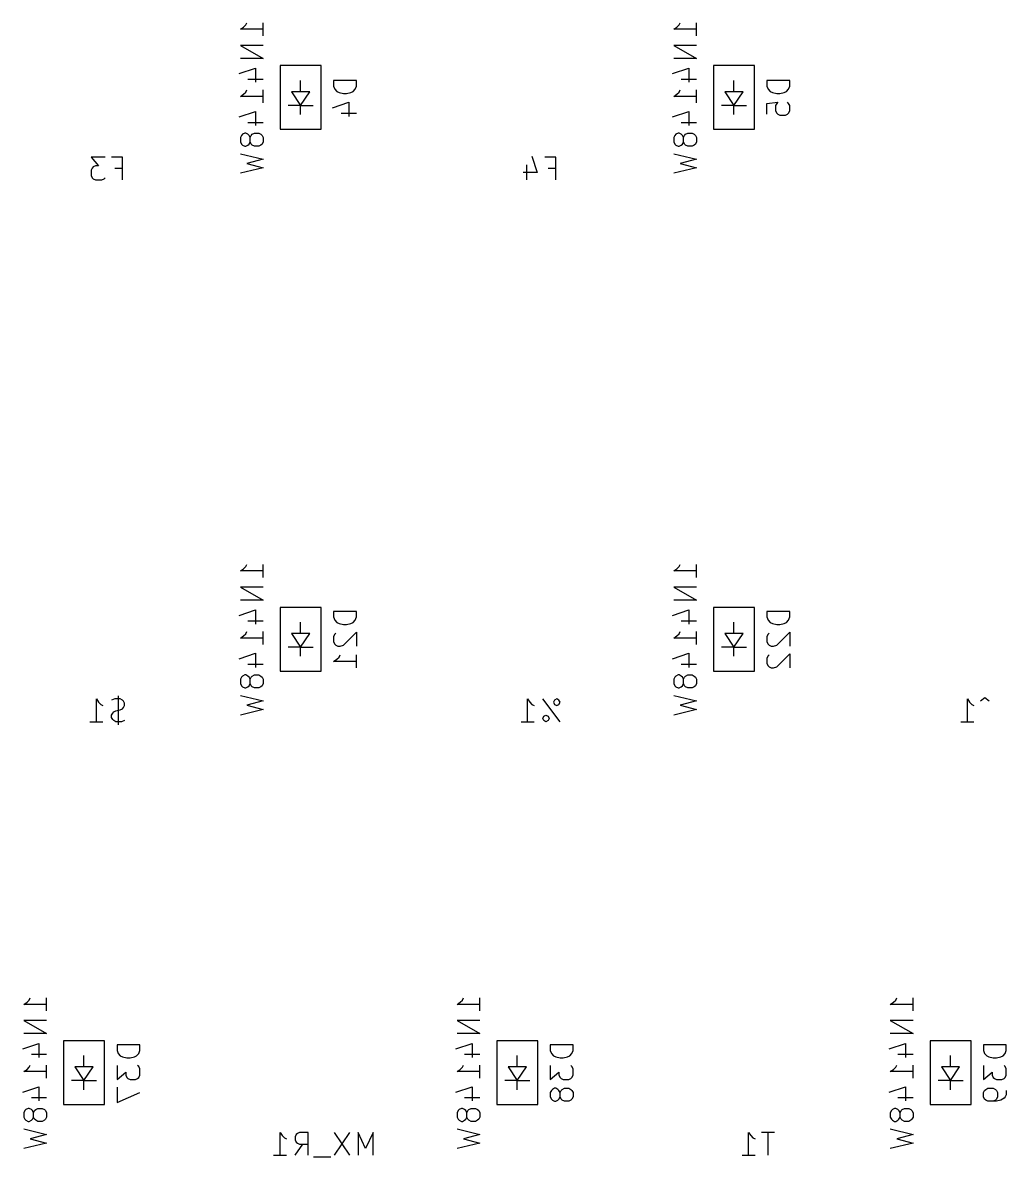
# Model space of a CAD drawing. Extents: x -23 to 352, y -104 to 38.
# Drawn here: x 72.48 to 115.73, y -46.59 to 3.29 of the extents above; entities that cross this region are included whole.
import ezdxf

# ---------------------------------------------------------------- set-up
doc = ezdxf.new("R2010")
doc.units = 0
doc.layers.add('BLACK', color=7, linetype='CONTINUOUS')

msp = doc.modelspace()

# ---------------------------------------------------------------- linework, layer by layer
at = {"layer": 'BLACK', "linetype": 'CONTINUOUS'}
for p, q in [((82.0524, 3), (82.1952, 3.09524)), ((83.0524, 3), (82.0524, 3)), ((82.1952, 3.09524), (82.2905, 3.19048)), ((82.2905, 3.19048), (82.3381, 3.28571)), ((83.0524, 2.71428), (83.0524, 3.28571)), ((101.102, 3), (101.245, 3.09524)), ((102.102, 3), (101.102, 3)), ((101.245, 3.09524), (101.34, 3.19048)), ((101.34, 3.19048), (101.388, 3.28571)), ((102.102, 2.71428), (102.102, 3.28571)), ((83.0524, 2.28571), (82.0524, 2.28571)), ((82.0524, 2.28571), (83.0524, 1.71428)), ((102.102, 2.28571), (101.102, 2.28571)), ((101.102, 2.28571), (102.102, 1.71428)), ((83.0524, 1.71428), (82.0524, 1.71428)), ((102.102, 1.71428), (101.102, 1.71428)), ((82.0048, 1.04762), (82.719, 1.28571)), ((82.719, 1.28571), (82.719, 0.66667)), ((83.8, 1.4), (83.8, -1.4)), ((85.6, 1.4), (83.8, 1.4)), ((85.6, -1.4), (85.6, 1.4)), ((101.055, 1.04762), (101.769, 1.28571)), ((101.769, 1.28571), (101.769, 0.66667)), ((102.85, 1.4), (102.85, -1.4)), ((104.65, 1.4), (102.85, 1.4)), ((104.65, -1.4), (104.65, 1.4)), ((82.3857, 0.80952), (83.0524, 0.80952)), ((84.7, 0.25), (84.7, 0.75)), ((87.1524, 0.73809), (86.1524, 0.73809)), ((86.1524, 0.73809), (86.1524, 0.5)), ((86.1524, 0.5), (86.2, 0.35714)), ((87.1048, 0.35714), (87.1524, 0.5)), ((87.1524, 0.5), (87.1524, 0.73809)), ((101.436, 0.80952), (102.102, 0.80952)), ((103.75, 0.25), (103.75, 0.75)), ((106.202, 0.73809), (105.202, 0.73809)), ((105.202, 0.73809), (105.202, 0.5)), ((105.202, 0.5), (105.25, 0.35714)), ((106.155, 0.35714), (106.202, 0.5)), ((106.202, 0.5), (106.202, 0.73809)), ((82.0524, 0.04762), (82.1952, 0.14286)), ((83.0524, 0.04762), (82.0524, 0.04762)), ((82.1952, 0.14286), (82.2905, 0.2381)), ((82.2905, 0.2381), (82.3381, 0.33333)), ((83.0524, -0.2381), (83.0524, 0.33333)), ((85.1, 0.25), (84.3, 0.25)), ((84.3, 0.25), (84.7, -0.35)), ((84.7, -0.35), (85.1, 0.25)), ((86.2, 0.35714), (86.2952, 0.2619)), ((86.2952, 0.2619), (86.3905, 0.21429)), ((86.3905, 0.21429), (86.581, 0.16667)), ((86.581, 0.16667), (86.7238, 0.16667)), ((86.7238, 0.16667), (86.9143, 0.21429)), ((86.9143, 0.21429), (87.0095, 0.2619)), ((87.0095, 0.2619), (87.1048, 0.35714)), ((101.102, 0.04762), (101.245, 0.14286)), ((102.102, 0.04762), (101.102, 0.04762)), ((101.245, 0.14286), (101.34, 0.2381)), ((101.34, 0.2381), (101.388, 0.33333)), ((102.102, -0.2381), (102.102, 0.33333)), ((104.15, 0.25), (103.35, 0.25)), ((103.35, 0.25), (103.75, -0.35)), ((103.75, -0.35), (104.15, 0.25)), ((105.25, 0.35714), (105.345, 0.2619)), ((105.345, 0.2619), (105.44, 0.21429)), ((105.44, 0.21429), (105.631, 0.16667)), ((105.631, 0.16667), (105.774, 0.16667)), ((105.774, 0.16667), (105.964, 0.21429)), ((105.964, 0.21429), (106.06, 0.2619)), ((106.06, 0.2619), (106.155, 0.35714)), ((84.7, -0.35), (84.15, -0.35)), ((84.7, -0.35), (85.25, -0.35)), ((84.7, -0.75), (84.7, -0.35)), ((86.1048, -0.45238), (86.819, -0.21429)), ((86.819, -0.21429), (86.819, -0.83333)), ((103.75, -0.35), (103.2, -0.35)), ((103.75, -0.35), (104.3, -0.35)), ((103.75, -0.75), (103.75, -0.35)), ((105.202, -0.2619), (105.679, -0.21429)), ((105.202, -0.73809), (105.202, -0.2619)), ((105.631, -0.2619), (105.583, -0.35714)), ((105.583, -0.35714), (105.583, -0.59524)), ((105.679, -0.21429), (105.631, -0.2619)), ((106.155, -0.2619), (106.107, -0.21429)), ((106.202, -0.35714), (106.155, -0.2619)), ((106.202, -0.59524), (106.202, -0.35714)), ((82.0048, -0.85714), (82.719, -0.61905)), ((82.719, -0.61905), (82.719, -1.23809)), ((86.4857, -0.69048), (87.1524, -0.69048)), ((101.055, -0.85714), (101.769, -0.61905)), ((101.769, -0.61905), (101.769, -1.23809)), ((105.583, -0.59524), (105.631, -0.69048)), ((105.631, -0.69048), (105.679, -0.73809)), ((105.679, -0.73809), (105.774, -0.78571)), ((105.774, -0.78571), (106.012, -0.78571)), ((106.012, -0.78571), (106.107, -0.73809)), ((106.107, -0.73809), (106.155, -0.69048)), ((106.155, -0.69048), (106.202, -0.59524)), ((82.3857, -1.09524), (83.0524, -1.09524)), ((83.8, -1.4), (85.6, -1.4)), ((101.436, -1.09524), (102.102, -1.09524)), ((102.85, -1.4), (104.65, -1.4)), ((82.1, -1.66667), (82.0524, -1.7619)), ((82.0524, -1.7619), (82.0524, -1.95238)), ((82.0524, -1.95238), (82.1, -2.04762)), ((82.1476, -1.61905), (82.1, -1.66667)), ((82.2429, -1.57143), (82.1476, -1.61905)), ((82.2905, -1.57143), (82.2429, -1.57143)), ((82.3857, -1.61905), (82.2905, -1.57143)), ((82.4333, -1.66667), (82.3857, -1.61905)), ((82.481, -1.7619), (82.4333, -1.66667)), ((82.4333, -2.04762), (82.481, -1.95238)), ((82.481, -1.7619), (82.5286, -1.66667)), ((82.481, -1.95238), (82.481, -1.7619)), ((82.5286, -2.04762), (82.481, -1.95238)), ((82.5286, -1.66667), (82.5762, -1.61905)), ((82.5762, -1.61905), (82.6714, -1.57143)), ((82.6714, -1.57143), (82.8619, -1.57143)), ((82.8619, -1.57143), (82.9571, -1.61905)), ((82.9571, -1.61905), (83.0048, -1.66667)), ((83.0048, -1.66667), (83.0524, -1.7619)), ((83.0524, -1.95238), (83.0048, -2.04762)), ((83.0524, -1.7619), (83.0524, -1.95238)), ((101.15, -1.66667), (101.102, -1.7619)), ((101.102, -1.7619), (101.102, -1.95238)), ((101.102, -1.95238), (101.15, -2.04762)), ((101.198, -1.61905), (101.15, -1.66667)), ((101.293, -1.57143), (101.198, -1.61905)), ((101.34, -1.57143), (101.293, -1.57143)), ((101.436, -1.61905), (101.34, -1.57143)), ((101.483, -1.66667), (101.436, -1.61905)), ((101.531, -1.7619), (101.483, -1.66667)), ((101.483, -2.04762), (101.531, -1.95238)), ((101.531, -1.7619), (101.579, -1.66667)), ((101.531, -1.95238), (101.531, -1.7619)), ((101.579, -2.04762), (101.531, -1.95238)), ((101.579, -1.66667), (101.626, -1.61905)), ((101.626, -1.61905), (101.721, -1.57143)), ((101.721, -1.57143), (101.912, -1.57143)), ((101.912, -1.57143), (102.007, -1.61905)), ((102.007, -1.61905), (102.055, -1.66667)), ((102.055, -1.66667), (102.102, -1.7619)), ((102.102, -1.95238), (102.055, -2.04762)), ((102.102, -1.7619), (102.102, -1.95238)), ((82.0524, -2.47619), (83.0524, -2.71428)), ((82.1, -2.04762), (82.1476, -2.09524)), ((82.1476, -2.09524), (82.2429, -2.14286)), ((82.2429, -2.14286), (82.2905, -2.14286)), ((82.2905, -2.14286), (82.3857, -2.09524)), ((82.3857, -2.09524), (82.4333, -2.04762)), ((82.5762, -2.09524), (82.5286, -2.04762)), ((82.6714, -2.14286), (82.5762, -2.09524)), ((82.8619, -2.14286), (82.6714, -2.14286)), ((82.9571, -2.09524), (82.8619, -2.14286)), ((83.0048, -2.04762), (82.9571, -2.09524)), ((101.102, -2.47619), (102.102, -2.71428)), ((101.15, -2.04762), (101.198, -2.09524)), ((101.198, -2.09524), (101.293, -2.14286)), ((101.293, -2.14286), (101.34, -2.14286)), ((101.34, -2.14286), (101.436, -2.09524)), ((101.436, -2.09524), (101.483, -2.04762)), ((101.626, -2.09524), (101.579, -2.04762)), ((101.721, -2.14286), (101.626, -2.09524)), ((101.912, -2.14286), (101.721, -2.14286)), ((102.007, -2.09524), (101.912, -2.14286)), ((102.055, -2.04762), (102.007, -2.09524)), ((76.1048, -2.62738), (75.4857, -2.62738)), ((75.4857, -2.62738), (75.819, -3.00833)), ((76.8667, -2.62738), (76.3905, -2.62738)), ((76.8667, -3.62738), (76.8667, -2.62738)), ((83.0524, -2.71428), (82.3381, -2.90476)), ((82.3381, -2.90476), (83.0524, -3.09524)), ((94.631, -2.96071), (94.631, -3.62738)), ((94.869, -2.57976), (95.1071, -3.29405)), ((95.9167, -2.62738), (95.4405, -2.62738)), ((95.9167, -3.62738), (95.9167, -2.62738)), ((102.102, -2.71428), (101.388, -2.90476)), ((101.388, -2.90476), (102.102, -3.09524)), ((75.5333, -3.10357), (75.4857, -3.19881)), ((75.4857, -3.19881), (75.4857, -3.4369)), ((75.4857, -3.4369), (75.5333, -3.53214)), ((75.581, -3.05595), (75.5333, -3.10357)), ((75.6762, -3.00833), (75.581, -3.05595)), ((75.819, -3.00833), (75.6762, -3.00833)), ((76.5333, -3.10357), (76.8667, -3.10357)), ((83.0524, -3.09524), (82.0524, -3.33333)), ((95.1071, -3.29405), (94.4881, -3.29405)), ((95.5833, -3.10357), (95.9167, -3.10357)), ((102.102, -3.09524), (101.102, -3.33333)), ((75.5333, -3.53214), (75.581, -3.57976)), ((75.581, -3.57976), (75.6762, -3.62738)), ((75.6762, -3.62738), (75.9619, -3.62738)), ((75.9619, -3.62738), (76.0571, -3.57976)), ((76.0571, -3.57976), (76.1048, -3.53214)), ((82.0524, -20.8125), (82.1952, -20.7173)), ((83.0524, -20.8125), (82.0524, -20.8125)), ((82.1952, -20.7173), (82.2905, -20.622)), ((82.2905, -20.622), (82.3381, -20.5268)), ((83.0524, -21.0982), (83.0524, -20.5268)), ((101.102, -20.8125), (101.245, -20.7173)), ((102.102, -20.8125), (101.102, -20.8125)), ((101.245, -20.7173), (101.34, -20.622)), ((101.34, -20.622), (101.388, -20.5268)), ((102.102, -21.0982), (102.102, -20.5268)), ((83.0524, -21.5268), (82.0524, -21.5268)), ((82.0524, -21.5268), (83.0524, -22.0982)), ((102.102, -21.5268), (101.102, -21.5268)), ((101.102, -21.5268), (102.102, -22.0982)), ((83.0524, -22.0982), (82.0524, -22.0982)), ((83.8, -22.4125), (83.8, -25.2125)), ((85.6, -22.4125), (83.8, -22.4125)), ((85.6, -25.2125), (85.6, -22.4125)), ((102.102, -22.0982), (101.102, -22.0982)), ((102.85, -22.4125), (102.85, -25.2125)), ((104.65, -22.4125), (102.85, -22.4125)), ((104.65, -25.2125), (104.65, -22.4125)), ((82.0048, -22.7649), (82.719, -22.5268)), ((82.719, -22.5268), (82.719, -23.1458)), ((87.1524, -22.5982), (86.1524, -22.5982)), ((86.1524, -22.5982), (86.1524, -22.8363)), ((86.1524, -22.8363), (86.2, -22.9792)), ((87.1048, -22.9792), (87.1524, -22.8363)), ((87.1524, -22.8363), (87.1524, -22.5982)), ((101.055, -22.7649), (101.769, -22.5268)), ((101.769, -22.5268), (101.769, -23.1458)), ((106.202, -22.5982), (105.202, -22.5982)), ((105.202, -22.5982), (105.202, -22.8363)), ((105.202, -22.8363), (105.25, -22.9792)), ((106.155, -22.9792), (106.202, -22.8363)), ((106.202, -22.8363), (106.202, -22.5982)), ((82.3857, -23.003), (83.0524, -23.003)), ((84.7, -23.5625), (84.7, -23.0625)), ((86.2, -22.9792), (86.2952, -23.0744)), ((86.2952, -23.0744), (86.3905, -23.122)), ((86.3905, -23.122), (86.581, -23.1696)), ((86.581, -23.1696), (86.7238, -23.1696)), ((86.7238, -23.1696), (86.9143, -23.122)), ((86.9143, -23.122), (87.0095, -23.0744)), ((87.0095, -23.0744), (87.1048, -22.9792)), ((101.436, -23.003), (102.102, -23.003)), ((103.75, -23.5625), (103.75, -23.0625)), ((105.25, -22.9792), (105.345, -23.0744)), ((105.345, -23.0744), (105.44, -23.122)), ((105.44, -23.122), (105.631, -23.1696)), ((105.631, -23.1696), (105.774, -23.1696)), ((105.774, -23.1696), (105.964, -23.122)), ((105.964, -23.122), (106.06, -23.0744)), ((106.06, -23.0744), (106.155, -22.9792)), ((82.0524, -23.7649), (82.1952, -23.6696)), ((83.0524, -23.7649), (82.0524, -23.7649)), ((82.1952, -23.6696), (82.2905, -23.5744)), ((82.2905, -23.5744), (82.3381, -23.4792)), ((83.0524, -24.0506), (83.0524, -23.4792)), ((85.1, -23.5625), (84.3, -23.5625)), ((84.3, -23.5625), (84.7, -24.1625)), ((84.7, -24.1625), (85.1, -23.5625)), ((86.2, -23.5982), (86.1524, -23.6935)), ((86.1524, -23.6935), (86.1524, -23.9315)), ((86.1524, -23.9315), (86.2, -24.0268)), ((86.2476, -23.5506), (86.2, -23.5982)), ((86.581, -24.0744), (87.1524, -23.503)), ((87.1524, -23.503), (87.1524, -24.122)), ((101.102, -23.7649), (101.245, -23.6696)), ((102.102, -23.7649), (101.102, -23.7649)), ((101.245, -23.6696), (101.34, -23.5744)), ((101.34, -23.5744), (101.388, -23.4792)), ((102.102, -24.0506), (102.102, -23.4792)), ((103.35, -23.5625), (103.75, -24.1625)), ((104.15, -23.5625), (103.35, -23.5625)), ((103.75, -24.1625), (104.15, -23.5625)), ((105.25, -23.5982), (105.202, -23.6935)), ((105.202, -23.6935), (105.202, -23.9315)), ((105.202, -23.9315), (105.25, -24.0268)), ((105.298, -23.5506), (105.25, -23.5982)), ((105.631, -24.0744), (106.202, -23.503)), ((106.202, -23.503), (106.202, -24.122)), ((82.0048, -24.6696), (82.719, -24.4315)), ((82.719, -24.4315), (82.719, -25.0506)), ((84.7, -24.1625), (84.15, -24.1625)), ((84.7, -24.1625), (85.25, -24.1625)), ((84.7, -24.5625), (84.7, -24.1625)), ((86.2, -24.0268), (86.2476, -24.0744)), ((86.2476, -24.0744), (86.3429, -24.122)), ((86.3429, -24.122), (86.4381, -24.122)), ((86.4381, -24.122), (86.581, -24.0744)), ((101.055, -24.6696), (101.769, -24.4315)), ((101.769, -24.4315), (101.769, -25.0506)), ((103.75, -24.1625), (103.2, -24.1625)), ((103.75, -24.1625), (104.3, -24.1625)), ((103.75, -24.5625), (103.75, -24.1625)), ((105.25, -24.0268), (105.298, -24.0744)), ((105.298, -24.0744), (105.393, -24.122)), ((105.393, -24.122), (105.488, -24.122)), ((105.488, -24.122), (105.631, -24.0744)), ((82.3857, -24.9077), (83.0524, -24.9077)), ((86.1524, -24.7887), (86.2952, -24.6935)), ((87.1524, -24.7887), (86.1524, -24.7887)), ((86.2952, -24.6935), (86.3905, -24.5982)), ((86.3905, -24.5982), (86.4381, -24.503)), ((87.1524, -25.0744), (87.1524, -24.503)), ((101.436, -24.9077), (102.102, -24.9077)), ((105.25, -24.5506), (105.202, -24.6458)), ((105.202, -24.6458), (105.202, -24.8839)), ((105.202, -24.8839), (105.25, -24.9792)), ((105.298, -24.503), (105.25, -24.5506)), ((105.631, -25.0268), (106.202, -24.4554)), ((106.202, -24.4554), (106.202, -25.0744)), ((82.1476, -25.4315), (82.1, -25.4792)), ((82.2429, -25.3839), (82.1476, -25.4315)), ((82.2905, -25.3839), (82.2429, -25.3839)), ((82.3857, -25.4315), (82.2905, -25.3839)), ((82.4333, -25.4792), (82.3857, -25.4315)), ((82.5286, -25.4792), (82.5762, -25.4315)), ((82.5762, -25.4315), (82.6714, -25.3839)), ((82.6714, -25.3839), (82.8619, -25.3839)), ((82.8619, -25.3839), (82.9571, -25.4315)), ((82.9571, -25.4315), (83.0048, -25.4792)), ((83.8, -25.2125), (85.6, -25.2125)), ((101.198, -25.4315), (101.15, -25.4792)), ((101.293, -25.3839), (101.198, -25.4315)), ((101.34, -25.3839), (101.293, -25.3839)), ((101.436, -25.4315), (101.34, -25.3839)), ((101.483, -25.4792), (101.436, -25.4315)), ((101.579, -25.4792), (101.626, -25.4315)), ((101.626, -25.4315), (101.721, -25.3839)), ((101.721, -25.3839), (101.912, -25.3839)), ((101.912, -25.3839), (102.007, -25.4315)), ((102.007, -25.4315), (102.055, -25.4792)), ((102.85, -25.2125), (104.65, -25.2125)), ((105.25, -24.9792), (105.298, -25.0268)), ((105.298, -25.0268), (105.393, -25.0744)), ((105.393, -25.0744), (105.488, -25.0744)), ((105.488, -25.0744), (105.631, -25.0268)), ((82.1, -25.4792), (82.0524, -25.5744)), ((82.0524, -25.5744), (82.0524, -25.7649)), ((82.0524, -25.7649), (82.1, -25.8601)), ((82.1, -25.8601), (82.1476, -25.9077)), ((82.1476, -25.9077), (82.2429, -25.9554)), ((82.2905, -25.9554), (82.3857, -25.9077)), ((82.3857, -25.9077), (82.4333, -25.8601)), ((82.481, -25.5744), (82.4333, -25.4792)), ((82.4333, -25.8601), (82.481, -25.7649)), ((82.481, -25.5744), (82.5286, -25.4792)), ((82.481, -25.7649), (82.481, -25.5744)), ((82.5286, -25.8601), (82.481, -25.7649)), ((82.5762, -25.9077), (82.5286, -25.8601)), ((82.6714, -25.9554), (82.5762, -25.9077)), ((82.9571, -25.9077), (82.8619, -25.9554)), ((83.0048, -25.8601), (82.9571, -25.9077)), ((83.0048, -25.4792), (83.0524, -25.5744)), ((83.0524, -25.7649), (83.0048, -25.8601)), ((83.0524, -25.5744), (83.0524, -25.7649)), ((101.15, -25.4792), (101.102, -25.5744)), ((101.102, -25.5744), (101.102, -25.7649)), ((101.102, -25.7649), (101.15, -25.8601)), ((101.15, -25.8601), (101.198, -25.9077)), ((101.198, -25.9077), (101.293, -25.9554)), ((101.34, -25.9554), (101.436, -25.9077)), ((101.436, -25.9077), (101.483, -25.8601)), ((101.531, -25.5744), (101.483, -25.4792)), ((101.483, -25.8601), (101.531, -25.7649)), ((101.531, -25.5744), (101.579, -25.4792)), ((101.531, -25.7649), (101.531, -25.5744)), ((101.579, -25.8601), (101.531, -25.7649)), ((101.626, -25.9077), (101.579, -25.8601)), ((101.721, -25.9554), (101.626, -25.9077)), ((102.007, -25.9077), (101.912, -25.9554)), ((102.055, -25.8601), (102.007, -25.9077)), ((102.055, -25.4792), (102.102, -25.5744)), ((102.102, -25.7649), (102.055, -25.8601)), ((102.102, -25.5744), (102.102, -25.7649)), ((76.6762, -26.297), (76.6762, -27.5827)), ((82.0524, -26.2887), (83.0524, -26.5268)), ((82.2429, -25.9554), (82.2905, -25.9554)), ((82.8619, -25.9554), (82.6714, -25.9554)), ((101.102, -26.2887), (102.102, -26.5268)), ((101.293, -25.9554), (101.34, -25.9554)), ((101.912, -25.9554), (101.721, -25.9554)), ((114.776, -26.3923), (114.586, -26.5351)), ((114.967, -26.5351), (114.776, -26.3923)), ((75.7238, -27.4399), (75.7238, -26.4399)), ((75.7238, -26.4399), (75.819, -26.5827)), ((75.819, -26.5827), (75.9143, -26.678)), ((75.9143, -26.678), (76.0095, -26.7256)), ((76.5333, -26.4399), (76.3905, -26.4875)), ((76.7714, -26.4399), (76.5333, -26.4399)), ((76.581, -26.9637), (76.7714, -26.9161)), ((76.8667, -26.4875), (76.7714, -26.4399)), ((76.7714, -26.9161), (76.8667, -26.8685)), ((76.9143, -26.5351), (76.8667, -26.4875)), ((76.8667, -26.8685), (76.9143, -26.8208)), ((76.9619, -26.6304), (76.9143, -26.5351)), ((76.9143, -26.8208), (76.9619, -26.7256)), ((76.9619, -26.7256), (76.9619, -26.6304)), ((83.0524, -26.9077), (82.0524, -27.1458)), ((83.0524, -26.5268), (82.3381, -26.7173)), ((82.3381, -26.7173), (83.0524, -26.9077)), ((94.6786, -27.4399), (94.6786, -26.4399)), ((94.6786, -26.4399), (94.7738, -26.5827)), ((94.7738, -26.5827), (94.869, -26.678)), ((94.869, -26.678), (94.9643, -26.7256)), ((96.1071, -27.4399), (95.3452, -26.4399)), ((95.869, -26.4875), (95.8214, -26.5827)), ((95.8214, -26.5827), (95.869, -26.678)), ((95.9643, -26.4399), (95.869, -26.4875)), ((95.869, -26.678), (95.9643, -26.7256)), ((96.0595, -26.4875), (95.9643, -26.4399)), ((95.9643, -26.7256), (96.0595, -26.678)), ((96.1071, -26.5827), (96.0595, -26.4875)), ((96.0595, -26.678), (96.1071, -26.5827)), ((102.102, -26.9077), (101.102, -27.1458)), ((102.102, -26.5268), (101.388, -26.7173)), ((101.388, -26.7173), (102.102, -26.9077)), ((114.014, -27.4399), (114.014, -26.4399)), ((114.014, -26.4399), (114.11, -26.5827)), ((114.11, -26.5827), (114.205, -26.678)), ((114.205, -26.678), (114.3, -26.7256)), ((76.3905, -27.1542), (76.4381, -27.0589)), ((76.3905, -27.2494), (76.3905, -27.1542)), ((76.4381, -27.3446), (76.3905, -27.2494)), ((76.4381, -27.0589), (76.4857, -27.0113)), ((76.4857, -27.3923), (76.4381, -27.3446)), ((76.4857, -27.0113), (76.581, -26.9637)), ((76.581, -27.4399), (76.4857, -27.3923)), ((76.9619, -27.3923), (76.819, -27.4399)), ((95.3452, -27.297), (95.3929, -27.2018)), ((95.3929, -27.3923), (95.3452, -27.297)), ((95.3929, -27.2018), (95.4881, -27.1542)), ((95.4881, -27.4399), (95.3929, -27.3923)), ((95.4881, -27.1542), (95.5833, -27.2018)), ((95.5833, -27.3923), (95.4881, -27.4399)), ((95.5833, -27.2018), (95.631, -27.297)), ((95.631, -27.297), (95.5833, -27.3923)), ((75.4381, -27.4399), (76.0095, -27.4399)), ((76.819, -27.4399), (76.581, -27.4399)), ((94.3929, -27.4399), (94.9643, -27.4399)), ((113.729, -27.4399), (114.3, -27.4399)), ((72.5274, -39.8625), (72.6702, -39.7673)), ((73.5274, -39.8625), (72.5274, -39.8625)), ((72.6702, -39.7673), (72.7655, -39.672)), ((72.7655, -39.672), (72.8131, -39.5768)), ((73.5274, -40.1482), (73.5274, -39.5768)), ((91.5774, -39.8625), (91.7202, -39.7673)), ((92.5774, -39.8625), (91.5774, -39.8625)), ((91.7202, -39.7673), (91.8155, -39.672)), ((91.8155, -39.672), (91.8631, -39.5768)), ((92.5774, -40.1482), (92.5774, -39.5768)), ((110.627, -39.8625), (110.77, -39.7673)), ((111.627, -39.8625), (110.627, -39.8625)), ((110.77, -39.7673), (110.865, -39.672)), ((110.865, -39.672), (110.913, -39.5768)), ((111.627, -40.1482), (111.627, -39.5768)), ((73.5274, -40.5768), (72.5274, -40.5768)), ((72.5274, -40.5768), (73.5274, -41.1482)), ((92.5774, -40.5768), (91.5774, -40.5768)), ((91.5774, -40.5768), (92.5774, -41.1482)), ((111.627, -40.5768), (110.627, -40.5768)), ((110.627, -40.5768), (111.627, -41.1482)), ((73.5274, -41.1482), (72.5274, -41.1482)), ((92.5774, -41.1482), (91.5774, -41.1482)), ((111.627, -41.1482), (110.627, -41.1482)), ((72.4798, -41.8149), (73.194, -41.5768)), ((73.194, -41.5768), (73.194, -42.1958)), ((74.275, -41.4625), (74.275, -44.2625)), ((76.075, -41.4625), (74.275, -41.4625)), ((76.075, -44.2625), (76.075, -41.4625)), ((77.6274, -41.6482), (76.6274, -41.6482)), ((76.6274, -41.6482), (76.6274, -41.8863)), ((76.6274, -41.8863), (76.675, -42.0292)), ((77.5798, -42.0292), (77.6274, -41.8863)), ((77.6274, -41.8863), (77.6274, -41.6482)), ((91.5298, -41.8149), (92.244, -41.5768)), ((92.244, -41.5768), (92.244, -42.1958)), ((95.125, -41.4625), (93.325, -41.4625)), ((93.325, -41.4625), (93.325, -44.2625)), ((95.125, -44.2625), (95.125, -41.4625)), ((96.6774, -41.6482), (95.6774, -41.6482)), ((95.6774, -41.6482), (95.6774, -41.8863)), ((95.6774, -41.8863), (95.725, -42.0292)), ((96.6298, -42.0292), (96.6774, -41.8863)), ((96.6774, -41.8863), (96.6774, -41.6482)), ((110.58, -41.8149), (111.294, -41.5768)), ((111.294, -41.5768), (111.294, -42.1958)), ((114.175, -41.4625), (112.375, -41.4625)), ((112.375, -41.4625), (112.375, -44.2625)), ((114.175, -44.2625), (114.175, -41.4625)), ((115.727, -41.6482), (114.727, -41.6482)), ((114.727, -41.6482), (114.727, -41.8863)), ((114.727, -41.8863), (114.775, -42.0292)), ((115.68, -42.0292), (115.727, -41.8863)), ((115.727, -41.8863), (115.727, -41.6482)), ((72.8607, -42.053), (73.5274, -42.053)), ((75.175, -42.6125), (75.175, -42.1125)), ((76.675, -42.0292), (76.7702, -42.1244)), ((76.7702, -42.1244), (76.8655, -42.172)), ((76.8655, -42.172), (77.056, -42.2196)), ((77.056, -42.2196), (77.1988, -42.2196)), ((77.1988, -42.2196), (77.3893, -42.172)), ((77.3893, -42.172), (77.4845, -42.1244)), ((77.4845, -42.1244), (77.5798, -42.0292)), ((91.9107, -42.053), (92.5774, -42.053)), ((94.225, -42.6125), (94.225, -42.1125)), ((95.725, -42.0292), (95.8202, -42.1244)), ((95.8202, -42.1244), (95.9155, -42.172)), ((95.9155, -42.172), (96.106, -42.2196)), ((96.106, -42.2196), (96.2488, -42.2196)), ((96.2488, -42.2196), (96.4393, -42.172)), ((96.4393, -42.172), (96.5345, -42.1244)), ((96.5345, -42.1244), (96.6298, -42.0292)), ((110.961, -42.053), (111.627, -42.053)), ((113.275, -42.6125), (113.275, -42.1125)), ((114.775, -42.0292), (114.87, -42.1244)), ((114.87, -42.1244), (114.965, -42.172)), ((114.965, -42.172), (115.156, -42.2196)), ((115.156, -42.2196), (115.299, -42.2196)), ((115.299, -42.2196), (115.489, -42.172)), ((115.489, -42.172), (115.585, -42.1244)), ((115.585, -42.1244), (115.68, -42.0292)), ((72.5274, -42.8149), (72.6702, -42.7196)), ((73.5274, -42.8149), (72.5274, -42.8149)), ((72.6702, -42.7196), (72.7655, -42.6244)), ((72.7655, -42.6244), (72.8131, -42.5292)), ((73.5274, -43.1006), (73.5274, -42.5292)), ((74.775, -42.6125), (75.175, -43.2125)), ((75.575, -42.6125), (74.775, -42.6125)), ((75.175, -43.2125), (75.575, -42.6125)), ((76.6274, -42.553), (76.6274, -43.172)), ((76.6274, -43.172), (77.0083, -42.8387)), ((77.0083, -42.8387), (77.0083, -42.9815)), ((77.5798, -42.6006), (77.5321, -42.553)), ((77.6274, -42.6958), (77.5798, -42.6006)), ((77.6274, -42.9815), (77.6274, -42.6958)), ((91.5774, -42.8149), (91.7202, -42.7196)), ((92.5774, -42.8149), (91.5774, -42.8149)), ((91.7202, -42.7196), (91.8155, -42.6244)), ((91.8155, -42.6244), (91.8631, -42.5292)), ((92.5774, -43.1006), (92.5774, -42.5292)), ((94.625, -42.6125), (93.825, -42.6125)), ((93.825, -42.6125), (94.225, -43.2125)), ((94.225, -43.2125), (94.625, -42.6125)), ((95.6774, -42.553), (95.6774, -43.172)), ((95.6774, -43.172), (96.0583, -42.8387)), ((96.0583, -42.8387), (96.0583, -42.9815)), ((96.6298, -42.6006), (96.5821, -42.553)), ((96.6774, -42.6958), (96.6298, -42.6006)), ((96.6774, -42.9815), (96.6774, -42.6958)), ((110.627, -42.8149), (110.77, -42.7196)), ((111.627, -42.8149), (110.627, -42.8149)), ((110.77, -42.7196), (110.865, -42.6244)), ((110.865, -42.6244), (110.913, -42.5292)), ((111.627, -43.1006), (111.627, -42.5292)), ((112.875, -42.6125), (113.275, -43.2125)), ((113.675, -42.6125), (112.875, -42.6125)), ((113.275, -43.2125), (113.675, -42.6125)), ((114.727, -42.553), (114.727, -43.172)), ((114.727, -43.172), (115.108, -42.8387)), ((115.108, -42.8387), (115.108, -42.9815)), ((115.68, -42.6006), (115.632, -42.553)), ((115.727, -42.6958), (115.68, -42.6006)), ((115.727, -42.9815), (115.727, -42.6958)), ((75.175, -43.2125), (74.625, -43.2125)), ((75.175, -43.2125), (75.725, -43.2125)), ((75.175, -43.6125), (75.175, -43.2125)), ((77.0083, -42.9815), (77.056, -43.0768)), ((77.056, -43.0768), (77.1036, -43.1244)), ((77.1036, -43.1244), (77.1988, -43.172)), ((77.1988, -43.172), (77.4369, -43.172)), ((77.4369, -43.172), (77.5321, -43.1244)), ((77.5321, -43.1244), (77.5798, -43.0768)), ((77.5798, -43.0768), (77.6274, -42.9815)), ((94.225, -43.2125), (93.675, -43.2125)), ((94.225, -43.2125), (94.775, -43.2125)), ((94.225, -43.6125), (94.225, -43.2125)), ((96.0583, -42.9815), (96.106, -43.0768)), ((96.106, -43.0768), (96.1536, -43.1244)), ((96.1536, -43.1244), (96.2488, -43.172)), ((96.2488, -43.172), (96.4869, -43.172)), ((96.4869, -43.172), (96.5821, -43.1244)), ((96.5821, -43.1244), (96.6298, -43.0768)), ((96.6298, -43.0768), (96.6774, -42.9815)), ((113.275, -43.2125), (112.725, -43.2125)), ((113.275, -43.6125), (113.275, -43.2125)), ((113.275, -43.2125), (113.825, -43.2125)), ((115.108, -42.9815), (115.156, -43.0768)), ((115.156, -43.0768), (115.204, -43.1244)), ((115.204, -43.1244), (115.299, -43.172)), ((115.299, -43.172), (115.537, -43.172)), ((115.537, -43.172), (115.632, -43.1244)), ((115.632, -43.1244), (115.68, -43.0768)), ((115.68, -43.0768), (115.727, -42.9815)), ((72.4798, -43.7196), (73.194, -43.4815)), ((73.194, -43.4815), (73.194, -44.1006)), ((76.6274, -43.5054), (76.6274, -44.172)), ((76.6274, -44.172), (77.6274, -43.7435)), ((91.5298, -43.7196), (92.244, -43.4815)), ((92.244, -43.4815), (92.244, -44.1006)), ((95.725, -43.6482), (95.6774, -43.7435)), ((95.6774, -43.7435), (95.6774, -43.9339)), ((95.7726, -43.6006), (95.725, -43.6482)), ((95.8679, -43.553), (95.7726, -43.6006)), ((95.9155, -43.553), (95.8679, -43.553)), ((96.0107, -43.6006), (95.9155, -43.553)), ((96.0583, -43.6482), (96.0107, -43.6006)), ((96.106, -43.7435), (96.0583, -43.6482)), ((96.106, -43.7435), (96.1536, -43.6482)), ((96.106, -43.9339), (96.106, -43.7435)), ((96.1536, -43.6482), (96.2012, -43.6006)), ((96.2012, -43.6006), (96.2964, -43.553)), ((96.2964, -43.553), (96.4869, -43.553)), ((96.4869, -43.553), (96.5821, -43.6006)), ((96.5821, -43.6006), (96.6298, -43.6482)), ((96.6298, -43.6482), (96.6774, -43.7435)), ((96.6774, -43.7435), (96.6774, -43.9339)), ((110.58, -43.7196), (111.294, -43.4815)), ((111.294, -43.4815), (111.294, -44.1006)), ((114.727, -43.7435), (114.775, -43.6482)), ((114.727, -43.9339), (114.727, -43.7435)), ((114.775, -43.6482), (114.823, -43.6006)), ((114.823, -43.6006), (114.918, -43.553)), ((114.918, -43.553), (115.156, -43.553)), ((115.156, -43.553), (115.251, -43.6006)), ((115.251, -43.6006), (115.299, -43.6482)), ((115.299, -43.6482), (115.346, -43.7435)), ((115.346, -43.7435), (115.346, -43.9339)), ((115.727, -43.8387), (115.68, -43.9339)), ((115.727, -43.6482), (115.727, -43.8387)), ((72.8607, -43.9577), (73.5274, -43.9577)), ((74.275, -44.2625), (76.075, -44.2625)), ((91.9107, -43.9577), (92.5774, -43.9577)), ((93.325, -44.2625), (95.125, -44.2625)), ((95.6774, -43.9339), (95.725, -44.0292)), ((95.725, -44.0292), (95.7726, -44.0768)), ((95.7726, -44.0768), (95.8679, -44.1244)), ((95.8679, -44.1244), (95.9155, -44.1244)), ((95.9155, -44.1244), (96.0107, -44.0768)), ((96.0107, -44.0768), (96.0583, -44.0292)), ((96.0583, -44.0292), (96.106, -43.9339)), ((96.1536, -44.0292), (96.106, -43.9339)), ((96.2012, -44.0768), (96.1536, -44.0292)), ((96.2964, -44.1244), (96.2012, -44.0768)), ((96.4869, -44.1244), (96.2964, -44.1244)), ((96.5821, -44.0768), (96.4869, -44.1244)), ((96.6298, -44.0292), (96.5821, -44.0768)), ((96.6774, -43.9339), (96.6298, -44.0292)), ((110.961, -43.9577), (111.627, -43.9577)), ((112.375, -44.2625), (114.175, -44.2625)), ((114.775, -44.0292), (114.727, -43.9339)), ((114.823, -44.0768), (114.775, -44.0292)), ((114.918, -44.1244), (114.823, -44.0768)), ((115.299, -44.1244), (114.918, -44.1244)), ((115.251, -44.0768), (115.156, -44.1244)), ((115.299, -44.0292), (115.251, -44.0768)), ((115.346, -43.9339), (115.299, -44.0292)), ((115.489, -44.0768), (115.299, -44.1244)), ((115.632, -43.9815), (115.489, -44.0768)), ((115.68, -43.9339), (115.632, -43.9815)), ((72.575, -44.5292), (72.5274, -44.6244)), ((72.5274, -44.6244), (72.5274, -44.8149)), ((72.5274, -44.8149), (72.575, -44.9101)), ((72.6226, -44.4815), (72.575, -44.5292)), ((72.7179, -44.4339), (72.6226, -44.4815)), ((72.7655, -44.4339), (72.7179, -44.4339)), ((72.8607, -44.4815), (72.7655, -44.4339)), ((72.9083, -44.5292), (72.8607, -44.4815)), ((72.956, -44.6244), (72.9083, -44.5292)), ((72.9083, -44.9101), (72.956, -44.8149)), ((72.956, -44.6244), (73.0036, -44.5292)), ((72.956, -44.8149), (72.956, -44.6244)), ((73.0036, -44.9101), (72.956, -44.8149)), ((73.0036, -44.5292), (73.0512, -44.4815)), ((73.0512, -44.4815), (73.1464, -44.4339)), ((73.1464, -44.4339), (73.3369, -44.4339)), ((73.3369, -44.4339), (73.4321, -44.4815)), ((73.4321, -44.4815), (73.4798, -44.5292)), ((73.4798, -44.5292), (73.5274, -44.6244)), ((73.5274, -44.8149), (73.4798, -44.9101)), ((73.5274, -44.6244), (73.5274, -44.8149)), ((91.625, -44.5292), (91.5774, -44.6244)), ((91.5774, -44.6244), (91.5774, -44.8149)), ((91.5774, -44.8149), (91.625, -44.9101)), ((91.6726, -44.4815), (91.625, -44.5292)), ((91.7679, -44.4339), (91.6726, -44.4815)), ((91.8155, -44.4339), (91.7679, -44.4339)), ((91.9107, -44.4815), (91.8155, -44.4339)), ((91.9583, -44.5292), (91.9107, -44.4815)), ((92.006, -44.6244), (91.9583, -44.5292)), ((91.9583, -44.9101), (92.006, -44.8149)), ((92.006, -44.6244), (92.0536, -44.5292)), ((92.006, -44.8149), (92.006, -44.6244)), ((92.0536, -44.9101), (92.006, -44.8149)), ((92.0536, -44.5292), (92.1012, -44.4815)), ((92.1012, -44.4815), (92.1964, -44.4339)), ((92.1964, -44.4339), (92.3869, -44.4339)), ((92.3869, -44.4339), (92.4821, -44.4815)), ((92.4821, -44.4815), (92.5298, -44.5292)), ((92.5298, -44.5292), (92.5774, -44.6244)), ((92.5774, -44.8149), (92.5298, -44.9101)), ((92.5774, -44.6244), (92.5774, -44.8149)), ((110.675, -44.5292), (110.627, -44.6244)), ((110.627, -44.6244), (110.627, -44.8149)), ((110.627, -44.8149), (110.675, -44.9101)), ((110.723, -44.4815), (110.675, -44.5292)), ((110.818, -44.4339), (110.723, -44.4815)), ((110.865, -44.4339), (110.818, -44.4339)), ((110.961, -44.4815), (110.865, -44.4339)), ((111.008, -44.5292), (110.961, -44.4815)), ((111.056, -44.6244), (111.008, -44.5292)), ((111.008, -44.9101), (111.056, -44.8149)), ((111.056, -44.6244), (111.104, -44.5292)), ((111.056, -44.8149), (111.056, -44.6244)), ((111.104, -44.9101), (111.056, -44.8149)), ((111.104, -44.5292), (111.151, -44.4815)), ((111.151, -44.4815), (111.246, -44.4339)), ((111.246, -44.4339), (111.437, -44.4339)), ((111.437, -44.4339), (111.532, -44.4815)), ((111.532, -44.4815), (111.58, -44.5292)), ((111.58, -44.5292), (111.627, -44.6244)), ((111.627, -44.8149), (111.58, -44.9101)), ((111.627, -44.6244), (111.627, -44.8149)), ((72.5274, -45.3387), (73.5274, -45.5768)), ((72.575, -44.9101), (72.6226, -44.9577)), ((72.6226, -44.9577), (72.7179, -45.0054)), ((72.7179, -45.0054), (72.7655, -45.0054)), ((72.7655, -45.0054), (72.8607, -44.9577)), ((72.8607, -44.9577), (72.9083, -44.9101)), ((73.0512, -44.9577), (73.0036, -44.9101)), ((73.1464, -45.0054), (73.0512, -44.9577)), ((73.3369, -45.0054), (73.1464, -45.0054)), ((73.4321, -44.9577), (73.3369, -45.0054)), ((73.4798, -44.9101), (73.4321, -44.9577)), ((91.5774, -45.3387), (92.5774, -45.5768)), ((91.625, -44.9101), (91.6726, -44.9577)), ((91.6726, -44.9577), (91.7679, -45.0054)), ((91.7679, -45.0054), (91.8155, -45.0054)), ((91.8155, -45.0054), (91.9107, -44.9577)), ((91.9107, -44.9577), (91.9583, -44.9101)), ((92.1012, -44.9577), (92.0536, -44.9101)), ((92.1964, -45.0054), (92.1012, -44.9577)), ((92.3869, -45.0054), (92.1964, -45.0054)), ((92.4821, -44.9577), (92.3869, -45.0054)), ((92.5298, -44.9101), (92.4821, -44.9577)), ((110.627, -45.3387), (111.627, -45.5768)), ((110.675, -44.9101), (110.723, -44.9577)), ((110.723, -44.9577), (110.818, -45.0054)), ((110.818, -45.0054), (110.865, -45.0054)), ((110.865, -45.0054), (110.961, -44.9577)), ((110.961, -44.9577), (111.008, -44.9101)), ((111.151, -44.9577), (111.104, -44.9101)), ((111.246, -45.0054), (111.151, -44.9577)), ((111.437, -45.0054), (111.246, -45.0054)), ((111.532, -44.9577), (111.437, -45.0054)), ((111.58, -44.9101), (111.532, -44.9577)), ((73.5274, -45.5768), (72.8131, -45.7673)), ((72.8131, -45.7673), (73.5274, -45.9577)), ((83.7964, -46.4899), (83.7964, -45.4899)), ((83.7964, -45.4899), (83.8917, -45.6327)), ((83.8917, -45.6327), (83.9869, -45.728)), ((83.9869, -45.728), (84.0821, -45.7756)), ((84.5107, -45.5851), (84.4631, -45.6804)), ((84.4631, -45.6804), (84.4631, -45.8232)), ((84.4631, -45.8232), (84.5107, -45.9185)), ((84.5583, -45.5375), (84.5107, -45.5851)), ((84.6536, -45.4899), (84.5583, -45.5375)), ((85.0345, -45.4899), (84.6536, -45.4899)), ((85.0345, -46.4899), (85.0345, -45.4899)), ((86.844, -45.4899), (86.1774, -46.4899)), ((86.1774, -45.4899), (86.844, -46.4899)), ((87.5583, -46.2042), (87.225, -45.4899)), ((87.225, -45.4899), (87.225, -46.4899)), ((87.8917, -45.4899), (87.5583, -46.2042)), ((87.8917, -46.4899), (87.8917, -45.4899)), ((92.5774, -45.5768), (91.8631, -45.7673)), ((91.8631, -45.7673), (92.5774, -45.9577)), ((104.394, -46.4899), (104.394, -45.4899)), ((104.394, -45.4899), (104.489, -45.6327)), ((104.489, -45.6327), (104.585, -45.728)), ((104.585, -45.728), (104.68, -45.7756)), ((105.537, -45.4899), (104.965, -45.4899)), ((105.251, -46.4899), (105.251, -45.4899)), ((111.627, -45.5768), (110.913, -45.7673)), ((110.913, -45.7673), (111.627, -45.9577)), ((73.5274, -45.9577), (72.5274, -46.1958)), ((84.4631, -46.4899), (84.7964, -46.0137)), ((84.5107, -45.9185), (84.5583, -45.9661)), ((84.5583, -45.9661), (84.6536, -46.0137)), ((84.6536, -46.0137), (85.0345, -46.0137)), ((92.5774, -45.9577), (91.5774, -46.1958)), ((111.627, -45.9577), (110.627, -46.1958)), ((83.5107, -46.4899), (84.0821, -46.4899)), ((86.0345, -46.5851), (85.2726, -46.5851)), ((104.108, -46.4899), (104.68, -46.4899))]:
    msp.add_line(p, q, dxfattribs=at)

doc.saveas('drawing.dxf')
